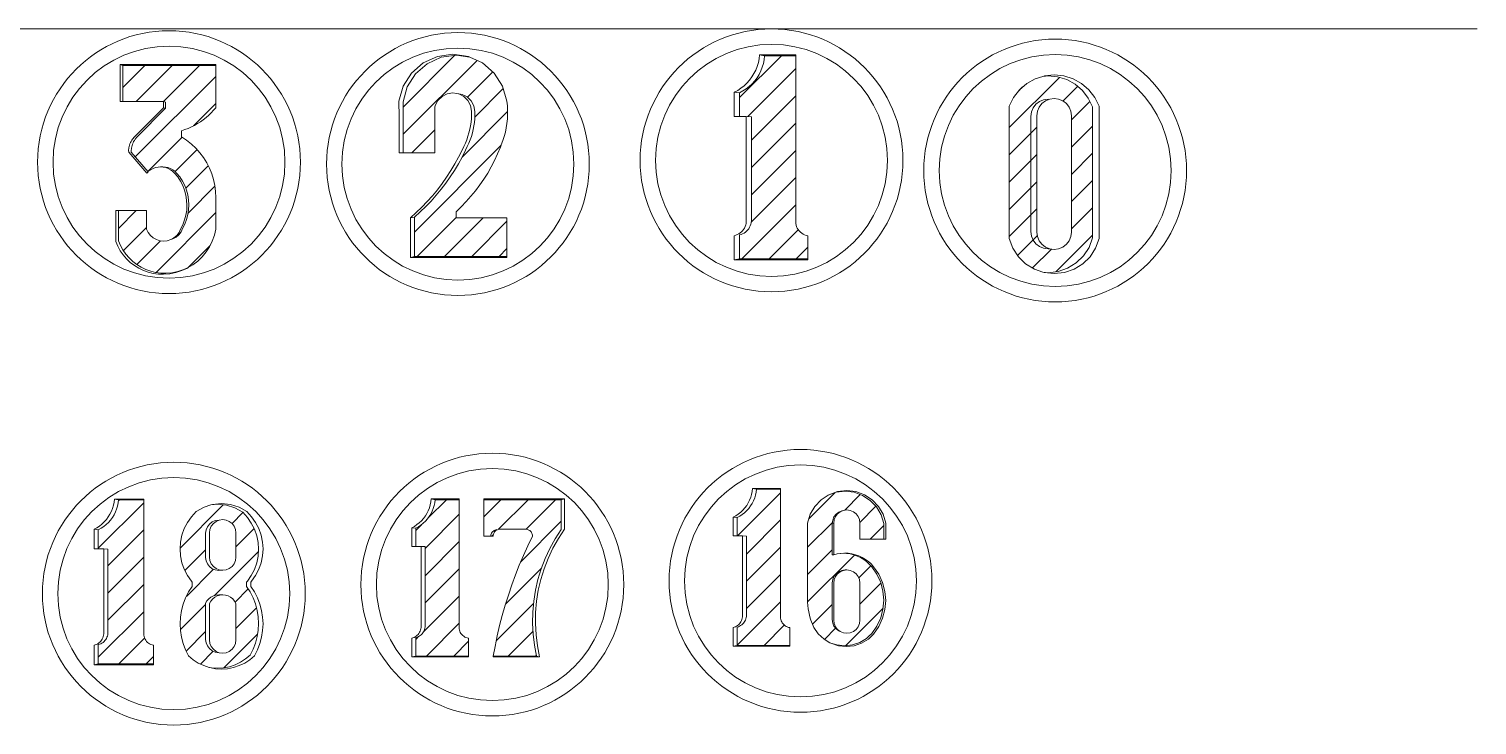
# Model space of a CAD drawing. Header units: centimetres. Extents: x 31 to 5445, y 74 to 2139.
# Drawn here: x 2484.1 to 2570.7, y 76.6 to 118.2 of the extents above; entities that cross this region are included whole.
import ezdxf

# ---------------------------------------------------------------- set-up
doc = ezdxf.new("R2010")
doc.units = ezdxf.units.CM
doc.header["$MEASUREMENT"] = 0
pattern_1 = [(45, (1780.7028, 655.6719), (-0.8148213, 0.8148213), [])]
pattern_2 = [(45, (1780.7028, 655.6719), (-0.8148213, 0.8148213), [])]

msp = doc.modelspace()

# ---------------------------------------------------------------- hatches: boundary and pattern name
at = {"lineweight": 20}
h = msp.add_hatch(dxfattribs=at)
h.set_pattern_fill('ANSI31', color=256, scale=9.218651)
h.set_pattern_definition(pattern_1)
h.paths.add_polyline_path([(2512.661, 106.947), (2509.622, 106.947), (2509.622, 107.304), (2509.932, 107.6), (2510.23, 107.909), (2510.515, 108.229), (2510.786, 108.561), (2511.044, 108.904), (2511.287, 109.257), (2511.515, 109.62), (2511.728, 109.992), (2511.926, 110.372), (2512.108, 110.76), (2512.274, 111.156), (2512.33, 111.31), (2512.424, 111.557), (2512.504, 111.81), (2512.572, 112.066), (2512.626, 112.325), (2512.666, 112.587), (2512.693, 112.851), (2512.706, 113.115), (2512.705, 113.38), (2512.69, 113.644), (2512.661, 113.908), (2512.406, 114.804), (2511.906, 115.592), (2511.204, 116.205), (2510.443, 116.556), (2509.646, 116.671), (2508.733, 116.539), (2507.894, 116.153), (2507.199, 115.545), (2506.704, 114.766), (2506.451, 113.878), (2506.46, 112.955), (2506.46, 110.83), (2508.362, 110.83), (2508.362, 113.623), (2508.541, 113.959), (2508.787, 114.199), (2509.095, 114.353), (2509.435, 114.406), (2509.646, 114.371), (2509.775, 114.353), (2509.78, 114.35), (2509.983, 114.318), (2510.288, 114.166), (2510.531, 113.928), (2510.691, 113.628), (2510.752, 113.292), (2510.753, 113.077), (2510.742, 112.861), (2510.722, 112.647), (2510.691, 112.434), (2510.65, 112.222), (2510.598, 112.013), (2510.537, 111.806), (2510.465, 111.603), (2510.384, 111.403), (2510.293, 111.207), (2510.192, 110.983), (2509.985, 110.572), (2509.762, 110.168), (2509.525, 109.773), (2509.273, 109.386), (2509.006, 109.01), (2508.726, 108.644), (2508.432, 108.289), (2508.125, 107.945), (2507.805, 107.612), (2507.473, 107.292), (2507.129, 106.985), (2507.129, 104.634), (2512.661, 104.634)])
h = msp.add_hatch(dxfattribs=at)
h.set_pattern_fill('ANSI31', color=256, scale=9.218651)
h.set_pattern_definition([(45, (1780.7028, 655.6719), (-0.8148213, 0.8148213), [])])
h.paths.add_polyline_path([(2530.469, 105.921), (2530.379, 105.964), (2530.294, 106.017), (2530.216, 106.08), (2530.146, 106.152), (2530.085, 106.232), (2530.034, 106.318), (2529.994, 106.409), (2529.965, 106.505), (2529.947, 106.604), (2529.941, 106.704), (2529.941, 116.629), (2528.078, 116.629), (2528.051, 116.397), (2528.003, 116.169), (2527.936, 115.945), (2527.85, 115.728), (2527.745, 115.519), (2527.623, 115.32), (2527.483, 115.133), (2527.328, 114.958), (2527.159, 114.798), (2526.976, 114.652), (2526.781, 114.524), (2526.576, 114.412), (2526.576, 113.006), (2526.981, 113.006), (2527.29, 112.984), (2527.29, 106.743), (2527.277, 106.646), (2527.254, 106.552), (2527.221, 106.46), (2527.179, 106.373), (2527.127, 106.29), (2527.068, 106.213), (2527, 106.143), (2526.926, 106.08), (2526.845, 106.026), (2526.759, 105.98), (2526.669, 105.943), (2526.576, 105.917), (2526.576, 104.488), (2530.662, 104.488), (2530.662, 105.869), (2530.564, 105.889)])
h = msp.add_hatch(dxfattribs=at)
h.set_pattern_fill('ANSI31', color=256, scale=9.218651)
h.set_pattern_definition(pattern_1)
h.paths.add_polyline_path([(2495.256, 116.05), (2489.694, 116.05), (2489.694, 113.896), (2492.12, 113.896), (2492.251, 113.858), (2492.251, 113.492), (2490.535, 111.76), (2490.428, 111.636), (2490.381, 111.569), (2490.339, 111.498), (2490.302, 111.425), (2490.27, 111.35), (2490.244, 111.272), (2490.223, 111.193), (2490.207, 111.113), (2490.193, 110.95), (2490.194, 110.868), (2491.203, 109.692), (2491.236, 109.724), (2491.362, 109.815), (2491.499, 109.889), (2491.646, 109.942), (2491.798, 109.974), (2491.954, 109.985), (2492.087, 109.985), (2492.241, 109.975), (2492.392, 109.942), (2492.537, 109.89), (2492.673, 109.817), (2492.798, 109.727), (2492.909, 109.62), (2493.096, 109.389), (2493.259, 109.14), (2493.394, 108.875), (2493.502, 108.598), (2493.58, 108.311), (2493.627, 108.018), (2493.644, 107.721), (2493.629, 107.424), (2493.584, 107.13), (2493.509, 106.842), (2493.404, 106.564), (2493.27, 106.298), (2493.175, 106.102), (2493.042, 105.928), (2492.877, 105.785), (2492.687, 105.679), (2492.559, 105.636), (2492.349, 105.569), (2492.129, 105.547), (2491.91, 105.569), (2491.699, 105.636), (2491.507, 105.743), (2491.34, 105.888), (2491.206, 106.063), (2491.11, 106.262), (2491.11, 107.369), (2489.425, 107.369), (2489.425, 105.568), (2489.545, 105.287), (2489.693, 105.02), (2489.868, 104.77), (2490.068, 104.539), (2490.291, 104.33), (2490.533, 104.145), (2490.794, 103.986), (2491.069, 103.854), (2491.357, 103.752), (2491.653, 103.679), (2491.956, 103.638), (2492.261, 103.627), (2492.628, 103.658), (2492.99, 103.73), (2493.341, 103.843), (2493.601, 103.96), (2493.879, 104.127), (2494.175, 104.354), (2494.442, 104.613), (2494.679, 104.901), (2494.88, 105.214), (2495.045, 105.548), (2495.171, 105.899), (2495.256, 106.262), (2495.256, 108.147), (2495.24, 108.509), (2495.194, 108.869), (2495.117, 109.224), (2495.009, 109.571), (2494.873, 109.907), (2494.708, 110.231), (2494.516, 110.539), (2494.299, 110.83), (2494.057, 111.101), (2493.794, 111.35), (2493.509, 111.576), (2493.207, 111.777), (2493.207, 112.146), (2493.405, 112.212), (2493.6, 112.287), (2493.791, 112.373), (2493.977, 112.467), (2494.158, 112.571), (2494.334, 112.683), (2494.505, 112.804), (2494.669, 112.933), (2494.826, 113.071), (2494.977, 113.216), (2495.12, 113.368), (2495.256, 113.527)])
h = msp.add_hatch(dxfattribs=at)
h.set_pattern_fill('ANSI31', color=256, scale=9.218651, angle=180)
h.set_pattern_definition([(225, (1780.7028, 655.6719), (0.8148213, -0.8148213), [])])
h.paths.add_polyline_path([(2547.692, 105.735), (2547.692, 113.581), (2547.439, 114.097), (2547.086, 114.55), (2546.65, 114.924), (2546.148, 115.202), (2545.6, 115.374), (2545.029, 115.432), (2544.714, 115.4), (2544.266, 115.26), (2543.759, 114.979), (2543.319, 114.601), (2542.963, 114.143), (2542.707, 113.623), (2542.707, 105.699), (2542.92, 105.127), (2543.254, 104.615), (2543.691, 104.189), (2544.212, 103.868), (2544.723, 103.692), (2545.029, 103.659), (2545.63, 103.725), (2546.202, 103.922), (2546.717, 104.239), (2547.151, 104.661), (2547.481, 105.168)])
h.paths.add_polyline_path([(2544.364, 113.541), (2545.242, 114.215), (2546.335, 113.762), (2546.429, 113.043), (2546.429, 105.587), (2545.551, 104.913), (2545.145, 105.081), (2544.682, 105.134), (2544.364, 105.903)], flags=16)
h = msp.add_hatch(dxfattribs=at)
h.set_pattern_fill('ANSI31', color=256, scale=9.218651)
h.set_pattern_definition(pattern_2)
h.paths.add_polyline_path([(2491.371, 81.423), (2491.297, 81.458), (2491.229, 81.501), (2491.166, 81.552), (2491.11, 81.61), (2491.06, 81.674), (2491.019, 81.744), (2490.986, 81.818), (2490.963, 81.895), (2490.948, 81.975), (2490.944, 82.055), (2490.944, 90.078), (2489.438, 90.078), (2489.416, 89.89), (2489.378, 89.706), (2489.323, 89.525), (2489.253, 89.349), (2489.169, 89.181), (2489.07, 89.02), (2488.957, 88.869), (2488.832, 88.727), (2488.695, 88.598), (2488.547, 88.48), (2488.389, 88.376), (2488.224, 88.286), (2488.224, 87.15), (2488.551, 87.15), (2488.801, 87.132), (2488.801, 82.087), (2488.79, 82.009), (2488.772, 81.933), (2488.745, 81.859), (2488.711, 81.788), (2488.67, 81.721), (2488.621, 81.659), (2488.567, 81.602), (2488.507, 81.552), (2488.442, 81.508), (2488.372, 81.471), (2488.299, 81.441), (2488.224, 81.419), (2488.224, 80.265), (2491.527, 80.265), (2491.527, 81.381), (2491.447, 81.398)])
h = msp.add_hatch(dxfattribs=at)
h.set_pattern_fill('ANSI31', color=256, scale=9.218651)
h.set_pattern_definition(pattern_2)
h.paths.add_polyline_path([(2510.213, 81.84), (2510.143, 81.873), (2510.078, 81.914), (2510.018, 81.963), (2509.964, 82.018), (2509.917, 82.079), (2509.878, 82.145), (2509.847, 82.216), (2509.824, 82.29), (2509.811, 82.365), (2509.806, 82.442), (2509.806, 90.083), (2508.372, 90.083), (2508.351, 89.904), (2508.314, 89.728), (2508.263, 89.556), (2508.196, 89.389), (2508.116, 89.228), (2508.021, 89.075), (2507.914, 88.931), (2507.795, 88.796), (2507.664, 88.673), (2507.523, 88.561), (2507.374, 88.462), (2507.216, 88.376), (2507.216, 87.294), (2507.528, 87.294), (2507.765, 87.277), (2507.765, 82.473), (2507.755, 82.398), (2507.738, 82.326), (2507.712, 82.255), (2507.68, 82.188), (2507.64, 82.124), (2507.594, 82.065), (2507.542, 82.011), (2507.485, 81.962), (2507.423, 81.92), (2507.357, 81.885), (2507.288, 81.857), (2507.216, 81.837), (2507.216, 80.737), (2510.361, 80.737), (2510.361, 81.8), (2510.286, 81.816)])
h = msp.add_hatch(dxfattribs=at)
h.set_pattern_fill('ANSI31', color=256, scale=9.218651)
h.set_pattern_definition(pattern_2)
h.paths.add_polyline_path([(2514.268, 84.022), (2514.372, 84.674), (2514.521, 85.318), (2514.715, 85.95), (2514.954, 86.567), (2515.235, 87.166), (2515.557, 87.743), (2515.919, 88.296), (2515.919, 90.083), (2511.286, 90.083), (2511.286, 87.907), (2511.698, 87.907), (2511.702, 87.965), (2511.737, 88.067), (2511.797, 88.157), (2511.878, 88.229), (2511.975, 88.277), (2512.002, 88.282), (2511.951, 88.265), (2511.903, 88.241), (2511.858, 88.211), (2511.817, 88.175), (2511.782, 88.135), (2511.752, 88.09), (2511.728, 88.041), (2511.711, 87.99), (2511.7, 87.937), (2511.698, 87.907), (2511.841, 87.907), (2511.847, 87.988), (2511.882, 88.092), (2511.943, 88.183), (2512.025, 88.255), (2512.123, 88.303), (2512.203, 88.319), (2512.258, 88.323), (2513.815, 88.323), (2513.912, 88.303), (2514.01, 88.255), (2514.091, 88.183), (2514.151, 88.092), (2514.184, 87.988), (2514.189, 87.907), (2513.914, 87.335), (2513.652, 86.756), (2513.406, 86.172), (2513.173, 85.581), (2512.955, 84.985), (2512.751, 84.384), (2512.562, 83.778), (2512.388, 83.168), (2512.229, 82.553), (2512.084, 81.935), (2511.955, 81.314), (2511.85, 80.737), (2514.443, 80.737), (2514.316, 81.386), (2514.234, 82.042), (2514.199, 82.702), (2514.21, 83.363)])
h = msp.add_hatch(dxfattribs=at)
h.set_pattern_fill('ANSI31', color=256, scale=9.218651)
h.set_pattern_definition(pattern_2)
h.paths.add_polyline_path([(2529.433, 82.474), (2529.363, 82.507), (2529.298, 82.548), (2529.238, 82.597), (2529.184, 82.652), (2529.137, 82.713), (2529.098, 82.779), (2529.067, 82.85), (2529.044, 82.924), (2529.031, 82.999), (2529.026, 83.076), (2529.026, 90.717), (2527.592, 90.717), (2527.571, 90.538), (2527.535, 90.362), (2527.483, 90.19), (2527.417, 90.023), (2527.336, 89.862), (2527.242, 89.709), (2527.134, 89.565), (2527.015, 89.431), (2526.884, 89.307), (2526.744, 89.195), (2526.594, 89.096), (2526.436, 89.01), (2526.436, 87.928), (2526.748, 87.928), (2526.985, 87.911), (2526.985, 83.107), (2526.975, 83.032), (2526.958, 82.96), (2526.932, 82.889), (2526.9, 82.822), (2526.86, 82.758), (2526.815, 82.699), (2526.763, 82.645), (2526.705, 82.596), (2526.643, 82.555), (2526.577, 82.519), (2526.508, 82.491), (2526.436, 82.471), (2526.436, 81.371), (2529.581, 81.371), (2529.581, 82.434), (2529.506, 82.45)])
h = msp.add_hatch(dxfattribs=at)
h.set_pattern_fill('ANSI31', color=256, scale=9.218651)
h.set_pattern_definition(pattern_2)
h.paths.add_polyline_path([(2534.487, 86.076), (2534.34, 86.237), (2534.178, 86.383), (2534.002, 86.512), (2533.814, 86.623), (2533.617, 86.715), (2533.411, 86.788), (2533.199, 86.839), (2532.983, 86.87), (2532.766, 86.878), (2532.616, 86.87), (2532.424, 86.839), (2532.211, 86.784), (2532.122, 86.777), (2532.122, 88.664), (2532.148, 88.864), (2532.225, 89.051), (2532.348, 89.211), (2532.509, 89.334), (2532.695, 89.412), (2532.791, 89.445), (2532.993, 89.471), (2533.195, 89.445), (2533.384, 89.367), (2533.546, 89.242), (2533.67, 89.08), (2533.748, 88.892), (2533.774, 88.69), (2533.774, 87.718), (2535.203, 87.718), (2535.203, 88.664), (2535.043, 89.183), (2534.768, 89.651), (2534.393, 90.044), (2533.939, 90.341), (2533.428, 90.525), (2532.896, 90.588), (2532.888, 90.588), (2532.349, 90.525), (2531.888, 90.359), (2531.466, 90.084), (2531.087, 89.687), (2530.81, 89.214), (2530.648, 88.69), (2530.648, 84.148), (2530.652, 83.954), (2530.665, 83.76), (2530.687, 83.567), (2530.716, 83.375), (2530.755, 83.184), (2530.801, 82.995), (2530.836, 82.879), (2531.019, 82.444), (2531.29, 82.057), (2531.636, 81.737), (2531.984, 81.532), (2532.399, 81.395), (2532.864, 81.345), (2533.328, 81.395), (2533.772, 81.542), (2534.175, 81.779), (2534.3, 81.895), (2534.487, 82.085), (2534.793, 82.53), (2535.019, 83.02), (2535.157, 83.542), (2535.203, 84.081), (2535.157, 84.619), (2535.019, 85.141), (2534.793, 85.631)])
h.paths.add_polyline_path([(2532.148, 85.309), (2532.225, 85.496), (2532.348, 85.656), (2532.509, 85.779), (2532.695, 85.857), (2532.896, 85.883), (2532.993, 85.881), (2533.195, 85.855), (2533.384, 85.777), (2533.546, 85.652), (2533.67, 85.49), (2533.748, 85.302), (2533.774, 85.1), (2533.774, 82.879), (2533.748, 82.677), (2533.67, 82.488), (2533.546, 82.326), (2533.384, 82.202), (2533.195, 82.124), (2532.993, 82.097), (2532.791, 82.124), (2532.695, 82.162), (2532.602, 82.202), (2532.509, 82.24), (2532.348, 82.363), (2532.225, 82.523), (2532.148, 82.71), (2532.122, 82.91), (2532.122, 85.109)], flags=16)
h = msp.add_hatch(dxfattribs=at)
h.set_pattern_fill('ANSI31', color=256, scale=9.218651)
h.set_pattern_definition(pattern_2)
h.paths.add_polyline_path([(2497.092, 85.154), (2497.14, 85.205), (2497.376, 85.544), (2497.565, 85.911), (2497.702, 86.301), (2497.785, 86.705), (2497.813, 87.117), (2497.785, 87.529), (2497.702, 87.933), (2497.565, 88.323), (2497.376, 88.69), (2497.14, 89.029), (2496.86, 89.332), (2496.395, 89.593), (2495.887, 89.754), (2495.357, 89.808), (2494.956, 89.767), (2494.547, 89.638), (2494.078, 89.374), (2493.795, 89.068), (2493.557, 88.726), (2493.366, 88.355), (2493.228, 87.962), (2493.144, 87.553), (2493.115, 87.137), (2493.144, 86.721), (2493.228, 86.313), (2493.366, 85.92), (2493.557, 85.549), (2493.795, 85.207), (2493.843, 85.155), (2493.843, 84.901), (2493.626, 84.565), (2493.445, 84.209), (2493.302, 83.836), (2493.199, 83.45), (2493.136, 83.055), (2493.115, 82.656), (2493.136, 82.257), (2493.199, 81.863), (2493.302, 81.477), (2493.445, 81.104), (2493.626, 80.748), (2493.903, 80.514), (2494.207, 80.317), (2494.534, 80.161), (2494.85, 80.057), (2494.999, 80.028), (2495.357, 80.005), (2495.715, 80.028), (2496.067, 80.096), (2496.408, 80.209), (2496.732, 80.363), (2497.033, 80.558), (2497.308, 80.789), (2497.487, 81.142), (2497.629, 81.512), (2497.731, 81.894), (2497.793, 82.285), (2497.813, 82.68), (2497.793, 83.075), (2497.731, 83.466), (2497.629, 83.848), (2497.487, 84.217), (2497.308, 84.57), (2497.092, 84.902)])
h.paths.add_polyline_path([(2495.987, 84.328), (2496.134, 84.252), (2496.263, 84.149), (2496.371, 84.024), (2496.452, 83.88), (2496.452, 81.695), (2496.426, 81.491), (2496.347, 81.301), (2496.222, 81.138), (2496.059, 81.012), (2495.869, 80.934), (2495.665, 80.907), (2495.461, 80.934), (2495.224, 80.974), (2495.035, 81.052), (2494.874, 81.176), (2494.75, 81.337), (2494.672, 81.525), (2494.645, 81.727), (2494.645, 83.892), (2494.726, 84.034), (2494.833, 84.158), (2494.961, 84.26), (2495.106, 84.335), (2495.263, 84.381), (2495.425, 84.397), (2495.665, 84.391), (2495.829, 84.375)], flags=16)
h.paths.add_polyline_path([(2495.869, 85.889), (2495.665, 85.862), (2495.425, 85.854), (2495.224, 85.88), (2495.035, 85.958), (2494.874, 86.082), (2494.75, 86.244), (2494.672, 86.432), (2494.645, 86.634), (2494.645, 88.077), (2494.672, 88.279), (2494.75, 88.467), (2494.874, 88.628), (2495.035, 88.752), (2495.224, 88.83), (2495.461, 88.867), (2495.665, 88.894), (2495.869, 88.867), (2496.059, 88.789), (2496.222, 88.664), (2496.347, 88.5), (2496.426, 88.31), (2496.452, 88.107), (2496.452, 86.649), (2496.426, 86.445), (2496.347, 86.256), (2496.222, 86.092), (2496.059, 85.967)], flags=16)

# ---------------------------------------------------------------- linework, layer by layer
for p, q in [((2570.688, 118.233), (2183.933, 118.233)), ((2489.537, 116.109), (2489.537, 113.896)), ((2489.694, 116.05), (2489.694, 113.896)), ((2526.576, 114.412), (2526.576, 113.006)), ((2489.537, 113.896), (2489.694, 113.896)), ((2489.694, 113.896), (2492.12, 113.896)), ((2492.12, 113.896), (2492.251, 113.858)), ((2492.251, 113.858), (2492.251, 113.492)), ((2492.559, 105.636), (2492.349, 105.569)), ((2526.576, 104.488), (2530.662, 104.488)), ((2532.791, 89.445), (2532.993, 89.471)), ((2507.216, 88.376), (2507.216, 87.294)), ((2526.436, 89.01), (2526.436, 87.928)), ((2488.224, 88.286), (2488.224, 87.15)), ((2495.5, 84.375), (2495.342, 84.328)), ((2495.665, 84.391), (2495.5, 84.375)), ((2507.216, 80.737), (2510.361, 80.737)), ((2511.85, 80.737), (2514.443, 80.737)), ((2526.436, 81.371), (2529.581, 81.371)), ((2488.224, 80.265), (2491.527, 80.265))]:
    msp.add_line(p, q, dxfattribs=at)
for points in [[(2489.694, 116.05), (2495.256, 116.05), (2495.256, 116.109), (2489.537, 116.109)], [(2543.319, 114.601), (2543.759, 114.979), (2544.266, 115.26), (2544.714, 115.4), (2544.82, 115.433), (2545.397, 115.492), (2545.974, 115.433), (2546.527, 115.26), (2547.034, 114.979), (2547.475, 114.601), (2547.83, 114.143), (2548.087, 113.623), (2548.087, 105.699), (2547.873, 105.127), (2547.54, 104.615), (2547.102, 104.189), (2546.582, 103.868), (2546.004, 103.67), (2545.397, 103.602), (2544.789, 103.67), (2544.723, 103.692), (2544.212, 103.868), (2543.691, 104.189), (2543.254, 104.615), (2542.92, 105.127), (2542.707, 105.699), (2542.707, 113.623), (2542.963, 114.143)], [(2492.241, 109.975), (2492.087, 109.985), (2491.954, 109.985), (2492.109, 109.974), (2492.261, 109.942), (2492.408, 109.889), (2492.545, 109.815), (2492.672, 109.724), (2492.784, 109.616), (2492.973, 109.383), (2493.137, 109.131), (2493.274, 108.864), (2493.382, 108.584), (2493.461, 108.294), (2493.509, 107.998), (2493.526, 107.698), (2493.511, 107.398), (2493.466, 107.101), (2493.389, 106.811), (2493.283, 106.53), (2493.149, 106.262), (2493.053, 106.063), (2492.918, 105.888), (2492.752, 105.743), (2492.559, 105.636), (2492.687, 105.679), (2492.877, 105.785), (2493.042, 105.928), (2493.175, 106.102), (2493.27, 106.298), (2493.404, 106.564), (2493.509, 106.842), (2493.584, 107.13), (2493.629, 107.424), (2493.644, 107.721), (2493.627, 108.018), (2493.58, 108.311), (2493.502, 108.598), (2493.394, 108.875), (2493.259, 109.14), (2493.096, 109.389), (2492.909, 109.62), (2492.798, 109.727), (2492.673, 109.817), (2492.537, 109.89), (2492.392, 109.942)], [(2532.211, 88.69), (2532.238, 88.892), (2532.316, 89.08), (2532.44, 89.242), (2532.602, 89.367), (2532.791, 89.445), (2532.695, 89.412), (2532.509, 89.334), (2532.348, 89.211), (2532.225, 89.051), (2532.148, 88.864), (2532.122, 88.664)], [(2495.224, 85.88), (2495.035, 85.958), (2494.874, 86.082), (2494.75, 86.244), (2494.672, 86.432), (2494.645, 86.634), (2494.645, 88.077), (2494.672, 88.279), (2494.75, 88.467), (2494.874, 88.628), (2495.035, 88.752), (2495.224, 88.83), (2495.461, 88.867), (2495.665, 88.894), (2495.869, 88.867), (2496.059, 88.789), (2496.222, 88.664), (2496.347, 88.5), (2496.426, 88.31), (2496.452, 88.107), (2496.452, 86.649), (2496.426, 86.445), (2496.347, 86.256), (2496.222, 86.092), (2496.059, 85.967), (2495.869, 85.889), (2495.665, 85.862), (2495.425, 85.854)], [(2533.546, 82.326), (2533.384, 82.202), (2533.195, 82.124), (2532.993, 82.097), (2532.791, 82.124), (2532.695, 82.162), (2532.602, 82.202), (2532.509, 82.24), (2532.348, 82.363), (2532.225, 82.523), (2532.148, 82.71), (2532.122, 82.91), (2532.122, 85.109), (2532.148, 85.309), (2532.225, 85.496), (2532.348, 85.656), (2532.509, 85.779), (2532.695, 85.857), (2532.896, 85.883), (2532.993, 85.881), (2533.195, 85.855), (2533.384, 85.777), (2533.546, 85.652), (2533.67, 85.49), (2533.748, 85.302), (2533.774, 85.1), (2533.774, 82.879), (2533.748, 82.677), (2533.67, 82.488)], [(2496.222, 81.138), (2496.347, 81.301), (2496.426, 81.491), (2496.452, 81.695), (2496.452, 83.88), (2496.371, 84.024), (2496.263, 84.149), (2496.134, 84.252), (2495.987, 84.328), (2495.829, 84.375), (2495.665, 84.391), (2495.425, 84.397), (2495.263, 84.381), (2495.106, 84.335), (2494.961, 84.26), (2494.833, 84.158), (2494.726, 84.034), (2494.645, 83.892), (2494.645, 81.727), (2494.672, 81.525), (2494.75, 81.337), (2494.874, 81.176), (2495.035, 81.052), (2495.224, 80.974), (2495.461, 80.934), (2495.665, 80.907), (2495.869, 80.934), (2496.059, 81.012)]]:
    msp.add_lwpolyline(points, close=True, dxfattribs=at)
for points in [[(2506.217, 110.83), (2506.217, 112.976), (2506.208, 113.908), (2506.464, 114.804), (2506.963, 115.592), (2507.665, 116.205), (2508.512, 116.595), (2509.435, 116.728), (2510.357, 116.595), (2510.443, 116.556), (2511.204, 116.205), (2511.906, 115.592), (2512.406, 114.804), (2512.661, 113.908), (2512.69, 113.644), (2512.705, 113.38), (2512.706, 113.115), (2512.693, 112.851), (2512.666, 112.587), (2512.626, 112.325), (2512.572, 112.066), (2512.504, 111.81), (2512.424, 111.557), (2512.33, 111.31), (2512.274, 111.156), (2512.108, 110.76), (2511.926, 110.372), (2511.728, 109.992), (2511.515, 109.62), (2511.287, 109.257), (2511.044, 108.904), (2510.786, 108.561), (2510.515, 108.229), (2510.23, 107.909), (2509.932, 107.6), (2509.622, 107.304), (2509.622, 106.947), (2512.661, 106.947), (2512.661, 104.634), (2512.661, 104.573), (2506.893, 104.573)], [(2506.46, 110.83), (2506.46, 112.955), (2506.451, 113.878), (2506.704, 114.766), (2507.199, 115.545), (2507.894, 116.153), (2508.733, 116.539), (2509.646, 116.671), (2510.443, 116.556)], [(2526.26, 104.427), (2530.662, 104.427), (2530.662, 104.488), (2530.662, 105.869), (2530.564, 105.889), (2530.469, 105.921), (2530.379, 105.964), (2530.294, 106.017), (2530.216, 106.08), (2530.146, 106.152), (2530.085, 106.232), (2530.034, 106.318), (2529.994, 106.409), (2529.965, 106.505), (2529.947, 106.604), (2529.941, 106.704), (2529.941, 116.629), (2529.941, 116.687), (2527.777, 116.687), (2527.75, 116.453), (2527.702, 116.222), (2527.634, 115.996), (2527.547, 115.777), (2527.441, 115.566), (2527.317, 115.365), (2527.176, 115.176), (2527.02, 115), (2526.849, 114.838), (2526.664, 114.691), (2526.467, 114.561), (2526.26, 114.448), (2526.26, 113.006), (2526.576, 113.006), (2526.981, 113.006), (2526.981, 106.704), (2526.968, 106.606), (2526.945, 106.511), (2526.912, 106.418), (2526.869, 106.33), (2526.817, 106.246), (2526.757, 106.168), (2526.689, 106.098), (2526.614, 106.034), (2526.532, 105.979), (2526.445, 105.933), (2526.354, 105.896), (2526.26, 105.869), (2526.26, 104.427), (2526.576, 104.488), (2526.576, 105.917), (2526.669, 105.943), (2526.759, 105.98), (2526.845, 106.026), (2526.926, 106.08), (2527, 106.143), (2527.068, 106.213), (2527.127, 106.29), (2527.179, 106.373), (2527.221, 106.46), (2527.254, 106.552), (2527.277, 106.646), (2527.29, 106.743), (2527.29, 112.984), (2526.981, 113.006)], [(2526.26, 114.448), (2526.576, 114.412), (2526.781, 114.524), (2526.976, 114.652), (2527.159, 114.798), (2527.328, 114.958), (2527.483, 115.133), (2527.623, 115.32), (2527.745, 115.519), (2527.85, 115.728), (2527.936, 115.945), (2528.003, 116.169), (2528.051, 116.397), (2528.078, 116.629)], [(2527.777, 116.687), (2528.078, 116.629), (2529.941, 116.629)], [(2494.175, 104.354), (2494.442, 104.613), (2494.679, 104.901), (2494.88, 105.214), (2495.045, 105.548), (2495.171, 105.899), (2495.256, 106.262), (2495.256, 108.147), (2495.24, 108.509), (2495.194, 108.869), (2495.117, 109.224), (2495.009, 109.571), (2494.873, 109.907), (2494.708, 110.231), (2494.516, 110.539), (2494.299, 110.83), (2494.057, 111.101), (2493.794, 111.35), (2493.509, 111.576), (2493.207, 111.777), (2493.207, 112.146), (2493.405, 112.212), (2493.6, 112.287), (2493.791, 112.373), (2493.977, 112.467), (2494.158, 112.571), (2494.334, 112.683), (2494.505, 112.804), (2494.669, 112.933), (2494.826, 113.071), (2494.977, 113.216), (2495.12, 113.368), (2495.256, 113.527), (2495.256, 116.05)], [(2544.714, 115.4), (2545.029, 115.432), (2545.6, 115.374), (2546.148, 115.202), (2546.65, 114.924), (2547.086, 114.55), (2547.439, 114.097), (2547.692, 113.581), (2547.692, 105.735), (2547.481, 105.168), (2547.151, 104.661), (2546.717, 104.239), (2546.202, 103.922), (2545.63, 103.725), (2545.029, 103.659), (2544.723, 103.692)], [(2506.217, 110.83), (2506.46, 110.83), (2508.362, 110.83), (2508.362, 113.56), (2508.379, 113.655), (2508.541, 113.959), (2508.787, 114.199), (2509.095, 114.353), (2509.435, 114.406), (2509.646, 114.371), (2509.775, 114.353), (2509.78, 114.35)], [(2510.328, 113.959), (2510.082, 114.199), (2509.78, 114.35), (2509.983, 114.318), (2510.288, 114.166), (2510.531, 113.928), (2510.691, 113.628), (2510.752, 113.292), (2510.753, 113.077), (2510.742, 112.861), (2510.722, 112.647), (2510.691, 112.434), (2510.65, 112.222), (2510.598, 112.013), (2510.537, 111.806), (2510.465, 111.603), (2510.384, 111.403), (2510.293, 111.207), (2510.192, 110.983), (2509.985, 110.572), (2509.762, 110.168), (2509.525, 109.773), (2509.273, 109.386), (2509.006, 109.01), (2508.726, 108.644), (2508.432, 108.289), (2508.125, 107.945), (2507.805, 107.612), (2507.473, 107.292), (2507.129, 106.985)], [(2492.12, 113.527), (2490.386, 111.777), (2490.278, 111.652), (2490.231, 111.584), (2490.189, 111.513), (2490.151, 111.439), (2490.119, 111.363), (2490.092, 111.285), (2490.071, 111.205), (2490.055, 111.123), (2490.041, 110.959), (2490.042, 110.876), (2491.123, 109.616), (2491.203, 109.692), (2491.236, 109.724), (2491.362, 109.815), (2491.499, 109.889), (2491.646, 109.942), (2491.798, 109.974), (2491.954, 109.985)], [(2492.12, 113.896), (2492.12, 113.527), (2492.251, 113.492), (2490.535, 111.76), (2490.428, 111.636), (2490.381, 111.569), (2490.339, 111.498), (2490.302, 111.425), (2490.27, 111.35), (2490.244, 111.272), (2490.223, 111.193), (2490.207, 111.113), (2490.193, 110.95), (2490.194, 110.868), (2491.203, 109.692)], [(2510.328, 113.959), (2510.49, 113.655), (2510.552, 113.317), (2510.552, 113.099), (2510.542, 112.881), (2510.521, 112.665), (2510.489, 112.449), (2510.448, 112.236), (2510.396, 112.024), (2510.334, 111.816), (2510.262, 111.61), (2510.18, 111.408), (2510.088, 111.211), (2509.986, 110.985), (2509.777, 110.569), (2509.552, 110.161), (2509.312, 109.762), (2509.057, 109.372), (2508.788, 108.992), (2508.505, 108.623), (2508.208, 108.264), (2507.898, 107.916), (2507.575, 107.581), (2507.24, 107.257), (2506.893, 106.947), (2506.893, 104.573), (2507.129, 104.634), (2512.661, 104.634)], [(2545.029, 114.03), (2544.764, 113.995), (2544.517, 113.893), (2544.305, 113.73), (2544.143, 113.518), (2544.041, 113.272), (2544.006, 113.007), (2544.006, 106.117), (2544.041, 105.852), (2544.143, 105.606), (2544.305, 105.394), (2544.517, 105.231), (2544.764, 105.129), (2545.029, 105.094), (2545.397, 105.052), (2545.664, 105.087), (2545.913, 105.191), (2546.127, 105.355), (2546.291, 105.569), (2546.394, 105.818), (2546.429, 106.085), (2546.429, 113.043)], [(2546.429, 113.043), (2546.394, 113.31), (2546.291, 113.559), (2546.127, 113.773), (2545.913, 113.937), (2545.664, 114.04), (2545.397, 114.075), (2545.129, 114.04), (2544.88, 113.937), (2544.666, 113.773), (2544.502, 113.559), (2544.399, 113.31), (2544.364, 113.043), (2544.364, 106.085), (2544.399, 105.818), (2544.502, 105.569), (2544.666, 105.355), (2544.88, 105.191), (2545.129, 105.087), (2545.397, 105.052)], [(2492.349, 105.569), (2492.129, 105.547), (2491.91, 105.569), (2491.699, 105.636), (2491.507, 105.743), (2491.34, 105.888), (2491.206, 106.063), (2491.11, 106.262), (2491.11, 107.369), (2489.425, 107.369), (2489.265, 107.369), (2489.265, 105.524), (2489.387, 105.24), (2489.536, 104.971), (2489.713, 104.718), (2489.915, 104.485), (2490.14, 104.274), (2490.385, 104.087), (2490.648, 103.927), (2490.926, 103.794), (2491.216, 103.69), (2491.516, 103.617), (2491.821, 103.575), (2492.129, 103.564), (2492.501, 103.595), (2492.866, 103.668), (2493.22, 103.782), (2493.56, 103.936), (2493.601, 103.96), (2493.879, 104.127), (2494.175, 104.354)], [(2489.425, 107.369), (2489.425, 105.568), (2489.545, 105.287), (2489.693, 105.02), (2489.868, 104.77), (2490.068, 104.539), (2490.291, 104.33), (2490.533, 104.145), (2490.794, 103.986), (2491.069, 103.854), (2491.357, 103.752), (2491.653, 103.679), (2491.956, 103.638), (2492.261, 103.627), (2492.628, 103.658), (2492.99, 103.73), (2493.341, 103.843), (2493.601, 103.96)], [(2506.893, 106.947), (2507.129, 106.985), (2507.129, 104.634)], [(2487.968, 80.215), (2491.527, 80.215), (2491.527, 80.265), (2491.527, 81.381), (2491.447, 81.398), (2491.371, 81.423), (2491.297, 81.458), (2491.229, 81.501), (2491.166, 81.552), (2491.11, 81.61), (2491.06, 81.674), (2491.019, 81.744), (2490.986, 81.818), (2490.963, 81.895), (2490.948, 81.975), (2490.944, 82.055), (2490.944, 90.078), (2490.944, 90.125), (2489.195, 90.125), (2489.172, 89.935), (2489.134, 89.749), (2489.079, 89.566), (2489.008, 89.389), (2488.923, 89.219), (2488.823, 89.057), (2488.709, 88.904), (2488.583, 88.761), (2488.444, 88.63), (2488.295, 88.511), (2488.136, 88.406), (2487.968, 88.315), (2487.968, 87.15), (2488.224, 87.15), (2488.551, 87.15), (2488.551, 82.055), (2488.541, 81.977), (2488.522, 81.9), (2488.495, 81.825), (2488.461, 81.753), (2488.419, 81.686), (2488.37, 81.623), (2488.315, 81.566), (2488.254, 81.515), (2488.189, 81.47), (2488.118, 81.433), (2488.045, 81.403), (2487.968, 81.381), (2487.968, 80.215), (2488.224, 80.265), (2488.224, 81.419), (2488.299, 81.441), (2488.372, 81.471), (2488.442, 81.508), (2488.507, 81.552), (2488.567, 81.602), (2488.621, 81.659), (2488.67, 81.721), (2488.711, 81.788), (2488.745, 81.859), (2488.772, 81.933), (2488.79, 82.009), (2488.801, 82.087), (2488.801, 87.132), (2488.551, 87.15)], [(2487.968, 88.315), (2488.224, 88.286), (2488.389, 88.376), (2488.547, 88.48), (2488.695, 88.598), (2488.832, 88.727), (2488.957, 88.869), (2489.07, 89.02), (2489.169, 89.181), (2489.253, 89.349), (2489.323, 89.525), (2489.378, 89.706), (2489.416, 89.89), (2489.438, 90.078)], [(2489.195, 90.125), (2489.438, 90.078), (2490.944, 90.078)], [(2506.972, 80.69), (2510.361, 80.69), (2510.361, 80.737), (2510.361, 81.8), (2510.286, 81.816), (2510.213, 81.84), (2510.143, 81.873), (2510.078, 81.914), (2510.018, 81.963), (2509.964, 82.018), (2509.917, 82.079), (2509.878, 82.145), (2509.847, 82.216), (2509.824, 82.29), (2509.811, 82.365), (2509.806, 82.442), (2509.806, 90.083), (2509.806, 90.127), (2508.141, 90.127), (2508.119, 89.947), (2508.082, 89.769), (2508.03, 89.595), (2507.963, 89.427), (2507.882, 89.264), (2507.786, 89.11), (2507.678, 88.964), (2507.557, 88.828), (2507.426, 88.704), (2507.283, 88.591), (2507.132, 88.491), (2506.972, 88.404), (2506.972, 87.294), (2507.216, 87.294), (2507.528, 87.294), (2507.528, 82.442), (2507.518, 82.367), (2507.5, 82.294), (2507.474, 82.223), (2507.441, 82.154), (2507.401, 82.09), (2507.355, 82.03), (2507.303, 81.976), (2507.245, 81.927), (2507.182, 81.885), (2507.115, 81.849), (2507.045, 81.821), (2506.972, 81.8), (2506.972, 80.69), (2507.216, 80.737), (2507.216, 81.837), (2507.288, 81.857), (2507.357, 81.885), (2507.423, 81.92), (2507.485, 81.962), (2507.542, 82.011), (2507.594, 82.065), (2507.64, 82.124), (2507.68, 82.188), (2507.712, 82.255), (2507.738, 82.326), (2507.755, 82.398), (2507.765, 82.473), (2507.765, 87.277), (2507.528, 87.294)], [(2506.972, 88.404), (2507.216, 88.376), (2507.374, 88.462), (2507.523, 88.561), (2507.664, 88.673), (2507.795, 88.796), (2507.914, 88.931), (2508.021, 89.075), (2508.116, 89.228), (2508.196, 89.389), (2508.263, 89.556), (2508.314, 89.728), (2508.351, 89.904), (2508.372, 90.083)], [(2508.141, 90.127), (2508.372, 90.083), (2509.806, 90.083)], [(2516.105, 90.127), (2515.919, 90.083), (2511.286, 90.083)], [(2515.919, 90.083), (2515.919, 88.296), (2515.557, 87.743), (2515.235, 87.166), (2514.954, 86.567), (2514.715, 85.95), (2514.521, 85.318), (2514.372, 84.674), (2514.268, 84.022), (2514.21, 83.363), (2514.199, 82.702), (2514.234, 82.042), (2514.316, 81.386), (2514.443, 80.737), (2514.615, 80.69), (2514.486, 81.345), (2514.404, 82.007), (2514.368, 82.674), (2514.38, 83.341), (2514.438, 84.007), (2514.543, 84.666), (2514.694, 85.316), (2514.89, 85.954), (2515.13, 86.577), (2515.414, 87.182), (2515.74, 87.764), (2516.105, 88.323), (2516.105, 90.127), (2511.286, 90.127), (2511.286, 90.083), (2511.286, 87.907), (2511.698, 87.907), (2511.841, 87.907), (2511.845, 87.961), (2511.855, 88.014), (2511.873, 88.066), (2511.897, 88.115), (2511.927, 88.16), (2511.963, 88.201), (2512.004, 88.237), (2512.049, 88.267), (2512.098, 88.291), (2512.15, 88.309), (2512.203, 88.319), (2512.258, 88.323), (2513.778, 88.323), (2513.832, 88.319), (2513.885, 88.309), (2513.937, 88.291), (2513.985, 88.267), (2514.03, 88.237), (2514.071, 88.201), (2514.106, 88.16), (2514.136, 88.114), (2514.159, 88.066), (2514.176, 88.014), (2514.186, 87.961), (2514.189, 87.907), (2513.914, 87.335), (2513.652, 86.756), (2513.406, 86.172), (2513.173, 85.581), (2512.955, 84.985), (2512.751, 84.384), (2512.562, 83.778), (2512.388, 83.168), (2512.229, 82.553), (2512.084, 81.935), (2511.955, 81.314), (2511.85, 80.737), (2511.841, 80.69), (2514.615, 80.69)], [(2526.193, 81.324), (2529.581, 81.324), (2529.581, 81.371), (2529.581, 82.434), (2529.506, 82.45), (2529.433, 82.474), (2529.363, 82.507), (2529.298, 82.548), (2529.238, 82.597), (2529.184, 82.652), (2529.137, 82.713), (2529.098, 82.779), (2529.067, 82.85), (2529.044, 82.924), (2529.031, 82.999), (2529.026, 83.076), (2529.026, 90.717), (2529.026, 90.761), (2527.361, 90.761), (2527.339, 90.581), (2527.302, 90.403), (2527.25, 90.23), (2527.183, 90.061), (2527.102, 89.899), (2527.006, 89.744), (2526.898, 89.598), (2526.778, 89.463), (2526.646, 89.338), (2526.504, 89.225), (2526.352, 89.125), (2526.193, 89.038), (2526.193, 87.928), (2526.436, 87.928), (2526.748, 87.928), (2526.748, 83.076), (2526.738, 83.001), (2526.72, 82.928), (2526.694, 82.857), (2526.661, 82.789), (2526.622, 82.724), (2526.575, 82.664), (2526.523, 82.61), (2526.465, 82.561), (2526.402, 82.519), (2526.336, 82.483), (2526.265, 82.455), (2526.193, 82.434), (2526.193, 81.324), (2526.436, 81.371), (2526.436, 82.471), (2526.508, 82.491), (2526.577, 82.519), (2526.643, 82.555), (2526.705, 82.596), (2526.763, 82.645), (2526.815, 82.699), (2526.86, 82.758), (2526.9, 82.822), (2526.932, 82.889), (2526.958, 82.96), (2526.975, 83.032), (2526.985, 83.107), (2526.985, 87.911), (2526.748, 87.928)], [(2526.193, 89.038), (2526.436, 89.01), (2526.594, 89.096), (2526.744, 89.195), (2526.884, 89.307), (2527.015, 89.431), (2527.134, 89.565), (2527.242, 89.709), (2527.336, 89.862), (2527.417, 90.023), (2527.483, 90.19), (2527.535, 90.362), (2527.571, 90.538), (2527.592, 90.717)], [(2527.361, 90.761), (2527.592, 90.717), (2529.026, 90.717)], [(2530.755, 83.184), (2530.716, 83.375), (2530.687, 83.567), (2530.665, 83.76), (2530.652, 83.954), (2530.648, 84.148), (2530.648, 88.69), (2530.81, 89.214), (2531.087, 89.687), (2531.466, 90.084), (2531.888, 90.359), (2531.925, 90.383), (2532.441, 90.569), (2532.986, 90.633), (2532.993, 90.633), (2533.53, 90.569), (2534.046, 90.383), (2534.505, 90.084)], [(2531.888, 90.359), (2532.349, 90.525), (2532.888, 90.588), (2532.896, 90.588), (2533.428, 90.525), (2533.939, 90.341), (2534.393, 90.044), (2534.768, 89.651), (2535.043, 89.183), (2535.203, 88.664), (2535.203, 87.718)], [(2532.993, 89.471), (2533.195, 89.445), (2533.384, 89.367), (2533.546, 89.242), (2533.67, 89.08), (2533.748, 88.892), (2533.774, 88.69), (2533.774, 87.718), (2535.203, 87.718), (2535.323, 87.718), (2535.323, 88.69), (2535.161, 89.214), (2534.884, 89.687), (2534.505, 90.084)], [(2493.843, 84.901), (2493.843, 85.155), (2493.795, 85.207), (2493.557, 85.549), (2493.366, 85.92), (2493.228, 86.313), (2493.144, 86.721), (2493.115, 87.137), (2493.144, 87.553), (2493.228, 87.962), (2493.366, 88.355), (2493.557, 88.726), (2493.795, 89.068), (2494.078, 89.374), (2494.547, 89.638), (2494.956, 89.767), (2495.06, 89.8)], [(2494.85, 80.057), (2494.999, 80.028), (2495.357, 80.005), (2495.715, 80.028), (2496.067, 80.096), (2496.408, 80.209), (2496.732, 80.363), (2497.033, 80.558), (2497.308, 80.789), (2497.487, 81.142), (2497.629, 81.512), (2497.731, 81.894), (2497.793, 82.285), (2497.813, 82.68), (2497.793, 83.075), (2497.731, 83.466), (2497.629, 83.848), (2497.487, 84.217), (2497.308, 84.57), (2497.092, 84.902), (2497.092, 85.154), (2497.14, 85.205), (2497.376, 85.544), (2497.565, 85.911), (2497.702, 86.301), (2497.785, 86.705), (2497.813, 87.117), (2497.785, 87.529), (2497.702, 87.933), (2497.565, 88.323), (2497.376, 88.69), (2497.14, 89.029), (2496.86, 89.332), (2496.395, 89.593), (2495.887, 89.754), (2495.357, 89.808), (2494.956, 89.767)], [(2497.348, 84.901), (2497.348, 85.155), (2497.396, 85.207), (2497.635, 85.549), (2497.825, 85.92), (2497.964, 86.313), (2498.048, 86.721), (2498.076, 87.137), (2498.048, 87.553), (2497.964, 87.962), (2497.825, 88.355), (2497.635, 88.726), (2497.396, 89.068), (2497.113, 89.374), (2496.644, 89.638), (2496.131, 89.8), (2495.596, 89.855), (2495.06, 89.8)], [(2495.461, 88.867), (2495.271, 88.789), (2495.108, 88.664), (2494.983, 88.5), (2494.904, 88.31), (2494.877, 88.107), (2494.877, 86.649), (2494.904, 86.445), (2494.983, 86.256), (2495.108, 86.092), (2495.271, 85.967), (2495.461, 85.889), (2495.665, 85.862)], [(2532.211, 86.784), (2532.122, 86.777), (2532.122, 88.664)], [(2534.411, 81.854), (2534.599, 82.046), (2534.909, 82.495), (2535.137, 82.991), (2535.276, 83.518), (2535.323, 84.061), (2535.276, 84.604), (2535.137, 85.132), (2534.909, 85.627), (2534.599, 86.076), (2534.451, 86.239), (2534.287, 86.386), (2534.11, 86.517), (2533.921, 86.629), (2533.721, 86.722), (2533.513, 86.795), (2533.3, 86.847), (2533.081, 86.878), (2532.862, 86.887), (2532.642, 86.874), (2532.616, 86.87), (2532.424, 86.839), (2532.211, 86.784), (2532.211, 88.69)], [(2512.055, 88.292), (2512.002, 88.282), (2511.951, 88.265), (2511.903, 88.241), (2511.858, 88.211), (2511.817, 88.175), (2511.782, 88.135), (2511.752, 88.09), (2511.728, 88.041), (2511.711, 87.99), (2511.7, 87.937), (2511.698, 87.907)], [(2531.984, 81.532), (2532.399, 81.395), (2532.864, 81.345), (2533.328, 81.395), (2533.772, 81.542), (2534.175, 81.779), (2534.3, 81.895), (2534.487, 82.085), (2534.793, 82.53), (2535.019, 83.02), (2535.157, 83.542), (2535.203, 84.081), (2535.157, 84.619), (2535.019, 85.141), (2534.793, 85.631), (2534.487, 86.076), (2534.34, 86.237), (2534.178, 86.383), (2534.002, 86.512), (2533.814, 86.623), (2533.617, 86.715), (2533.411, 86.788), (2533.199, 86.839), (2532.983, 86.87), (2532.766, 86.878), (2532.616, 86.87)], [(2532.602, 82.202), (2532.44, 82.326), (2532.316, 82.488), (2532.238, 82.677), (2532.211, 82.879), (2532.211, 85.1), (2532.238, 85.302), (2532.316, 85.49), (2532.44, 85.652), (2532.602, 85.777), (2532.791, 85.855), (2532.993, 85.881)], [(2493.843, 84.901), (2493.626, 84.565), (2493.445, 84.209), (2493.302, 83.836), (2493.199, 83.45), (2493.136, 83.055), (2493.115, 82.656), (2493.136, 82.257), (2493.199, 81.863), (2493.302, 81.477), (2493.445, 81.104), (2493.626, 80.748), (2493.903, 80.514), (2494.207, 80.317), (2494.534, 80.161), (2494.85, 80.057), (2494.878, 80.048)], [(2494.878, 80.048), (2495.234, 79.979), (2495.596, 79.956), (2495.957, 79.979), (2496.313, 80.048), (2496.657, 80.161), (2496.984, 80.317), (2497.289, 80.514), (2497.565, 80.748), (2497.747, 81.104), (2497.89, 81.477), (2497.993, 81.863), (2498.055, 82.257), (2498.076, 82.656), (2498.055, 83.055), (2497.993, 83.45), (2497.89, 83.836), (2497.747, 84.209), (2497.565, 84.565), (2497.348, 84.901)], [(2495.342, 84.328), (2495.196, 84.252), (2495.066, 84.149), (2494.959, 84.024), (2494.877, 83.88), (2494.877, 81.695), (2494.904, 81.491), (2494.983, 81.301), (2495.108, 81.138), (2495.271, 81.012), (2495.461, 80.934)], [(2534.411, 81.854), (2534.285, 81.737), (2533.878, 81.497), (2533.43, 81.349), (2532.96, 81.299), (2532.491, 81.349), (2532.043, 81.497), (2531.984, 81.532), (2531.636, 81.737), (2531.29, 82.057), (2531.019, 82.444), (2530.836, 82.879), (2530.801, 82.995), (2530.755, 83.184)]]:
    msp.add_lwpolyline(points, dxfattribs=at)
for centre, radius in [((2492.455, 110.269), 7.858), ((2509.735, 110.155), 7.858), ((2528.491, 110.375), 7.858), ((2492.455, 110.269), 6.936), ((2509.735, 110.155), 6.936), ((2528.491, 110.375), 6.936), ((2545.457, 109.768), 7.858), ((2545.457, 109.768), 6.936), ((2511.793, 85.008), 7.858), ((2530.224, 85.228), 7.858), ((2492.741, 84.467), 7.858), ((2511.793, 85.008), 6.936), ((2530.224, 85.228), 6.936), ((2492.741, 84.467), 6.936)]:
    msp.add_circle(centre, radius, dxfattribs=at)

doc.saveas('drawing.dxf')
